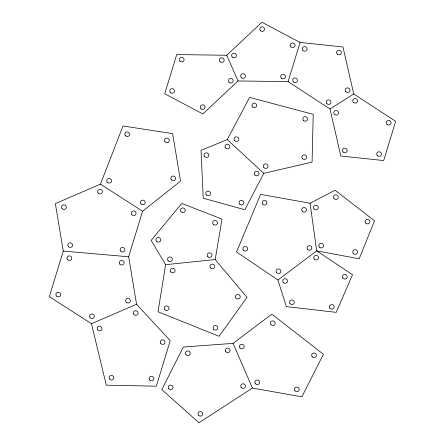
<?xml version="1.0" encoding="UTF-8"?>
<svg xmlns="http://www.w3.org/2000/svg" width="445" height="445" viewBox="0 0 445 445"><rect width="100%" height="100%" fill="white"/><g stroke="black" fill="none" stroke-linecap="round" stroke-linejoin="round"><path stroke-width="0.67" d="M165.623 264.686L158.031 311.767L219.079 336.292L247.019 297.388L215.202 259.541L222.038 219.112L181.777 203.432L151.161 240.417L165.623 264.686L215.202 259.541M63.257 251.075L49.356 296.643L91.459 323.715L106.288 385.164L156.34 386.193L170.246 340.625L136.565 304.263L128.666 256.787L142.572 211.219L180.537 181.121L172.638 133.645L123.015 125.968L100.464 184.147L55.358 203.599L63.257 251.075L128.666 256.787M288.104 81.624L300.058 42.442L342.962 46.959L353.742 93.99L395.644 121.352L383.69 160.539L340.792 156.023L330.012 108.986L288.104 81.624L238.058 80.946L202.864 113.959L164.745 93.773L176.698 54.585L226.744 55.263L261.944 22.25L300.058 42.442M263.79 173.344L244.856 209.751L203.204 198.214L201.057 150.349L227.262 139.591L249.617 97.416L313.224 114.304L312.073 162.108L263.79 173.344L227.262 139.591M233.102 343.368L271.828 314.159L323.409 354.276L301.877 396.857L252.426 388.062L198.948 422.75L161.802 389.62L183.334 347.039L233.102 343.368L252.426 388.062M277.941 280.016L316.712 250.858L359.176 258.779L374.54 220.787L335.068 190.238L310.054 203.243L260.614 194.382L236.529 251.959L277.941 280.016L286.38 306.616L336.231 312.362L352.496 274.737L316.712 250.858L310.054 203.243M330.012 108.986L353.742 93.99M91.459 323.715L136.565 304.263M100.464 184.147L142.572 211.219M226.744 55.263L238.058 80.946M342.906 278.147A2.414 2.286 16.9 0 0 347.022 277.68A2.414 2.286 16.9 0 0 344.436 274.493A2.414 2.286 16.9 0 0 342.906 278.147M329.89 308.252A2.414 2.286 16.9 0 0 334.006 307.784A2.414 2.286 16.9 0 0 331.419 304.591A2.414 2.286 16.9 0 0 329.89 308.252M290.012 303.651A2.414 2.286 16.9 0 0 294.128 303.184A2.414 2.286 16.9 0 0 291.542 299.997A2.414 2.286 16.9 0 0 290.012 303.651M283.259 282.369A2.414 2.286 16.9 0 0 287.375 281.902A2.414 2.286 16.9 0 0 284.789 278.715A2.414 2.286 16.9 0 0 283.259 282.369M314.276 259.046A2.414 2.286 16.9 0 0 318.392 258.578A2.414 2.286 16.9 0 0 315.805 255.391A2.414 2.286 16.9 0 0 314.276 259.046M307.562 249.278A2.414 2.286 16.9 0 0 311.678 248.816A2.414 2.286 16.9 0 0 309.091 245.623A2.414 2.286 16.9 0 0 307.562 249.278M276.545 272.601A2.414 2.286 16.9 0 0 280.661 272.14A2.414 2.286 16.9 0 0 278.075 268.947A2.414 2.286 16.9 0 0 276.545 272.601M243.415 250.157A2.414 2.286 16.9 0 0 247.531 249.695A2.414 2.286 16.9 0 0 244.945 246.502A2.414 2.286 16.9 0 0 243.415 250.157M262.684 204.099A2.414 2.286 16.9 0 0 266.8 203.632A2.414 2.286 16.9 0 0 264.213 200.439A2.414 2.286 16.9 0 0 262.684 204.099M302.233 211.186A2.414 2.286 16.9 0 0 306.349 210.724A2.414 2.286 16.9 0 0 303.763 207.531A2.414 2.286 16.9 0 0 302.233 211.186M333.995 198.52A2.414 2.286 16.9 0 0 338.111 198.053A2.414 2.286 16.9 0 0 335.524 194.865A2.414 2.286 16.9 0 0 333.995 198.52M365.573 222.956A2.414 2.286 16.9 0 0 369.689 222.494A2.414 2.286 16.9 0 0 367.103 219.302A2.414 2.286 16.9 0 0 365.573 222.956M353.28 253.355A2.414 2.286 16.9 0 0 357.396 252.888A2.414 2.286 16.9 0 0 354.81 249.695A2.414 2.286 16.9 0 0 353.28 253.355M319.31 247.019A2.414 2.286 16.9 0 0 323.426 246.552A2.414 2.286 16.9 0 0 320.839 243.359A2.414 2.286 16.9 0 0 319.31 247.019M313.981 208.928A2.414 2.286 16.9 0 0 318.097 208.46A2.414 2.286 16.9 0 0 315.511 205.267A2.414 2.286 16.9 0 0 313.981 208.928M156.534 241.257A2.414 2.286 16.9 0 0 160.623 240.656A2.414 2.286 16.9 0 0 157.931 237.552A2.414 2.286 16.9 0 0 156.534 241.257M181.02 211.67A2.414 2.286 16.9 0 0 185.114 211.069A2.414 2.286 16.9 0 0 182.417 207.965A2.414 2.286 16.9 0 0 181.02 211.67M213.233 224.213A2.414 2.286 16.9 0 0 217.327 223.613A2.414 2.286 16.9 0 0 214.629 220.509A2.414 2.286 16.9 0 0 213.233 224.213M207.765 256.554A2.414 2.286 16.9 0 0 211.853 255.953A2.414 2.286 16.9 0 0 209.161 252.849A2.414 2.286 16.9 0 0 207.765 256.554M168.099 260.67A2.414 2.286 16.9 0 0 172.193 260.069A2.414 2.286 16.9 0 0 169.495 256.965A2.414 2.286 16.9 0 0 168.099 260.67M213.633 329.255A2.414 2.286 16.9 0 0 217.722 328.655A2.414 2.286 16.9 0 0 215.03 325.545A2.414 2.286 16.9 0 0 213.633 329.255M164.795 309.637A2.414 2.286 16.9 0 0 168.889 309.03A2.414 2.286 16.9 0 0 166.191 305.926A2.414 2.286 16.9 0 0 164.795 309.637M170.863 271.973A2.414 2.286 16.9 0 0 174.957 271.367A2.414 2.286 16.9 0 0 172.26 268.263A2.414 2.286 16.9 0 0 170.863 271.973M210.53 267.857A2.414 2.286 16.9 0 0 214.624 267.25A2.414 2.286 16.9 0 0 211.926 264.146A2.414 2.286 16.9 0 0 210.53 267.857M235.984 298.133A2.414 2.286 16.9 0 0 240.078 297.533A2.414 2.286 16.9 0 0 237.38 294.423A2.414 2.286 16.9 0 0 235.984 298.133M206.419 194.943A2.414 2.286 16.9 0 0 210.468 194.148A2.414 2.286 16.9 0 0 207.62 191.166A2.414 2.286 16.9 0 0 206.419 194.943M204.7 156.651A2.414 2.286 16.9 0 0 208.749 155.856A2.414 2.286 16.9 0 0 205.902 152.874A2.414 2.286 16.9 0 0 204.7 156.651M225.665 148.046A2.414 2.286 16.9 0 0 229.715 147.251A2.414 2.286 16.9 0 0 226.867 144.269A2.414 2.286 16.9 0 0 225.665 148.046M254.89 175.046A2.414 2.286 16.9 0 0 258.94 174.251A2.414 2.286 16.9 0 0 256.092 171.269A2.414 2.286 16.9 0 0 254.89 175.046M239.738 204.172A2.414 2.286 16.9 0 0 243.793 203.382A2.414 2.286 16.9 0 0 240.945 200.4A2.414 2.286 16.9 0 0 239.738 204.172M252.576 106.922A2.414 2.286 16.9 0 0 256.632 106.133A2.414 2.286 16.9 0 0 253.784 103.151A2.414 2.286 16.9 0 0 252.576 106.922M303.468 120.434A2.414 2.286 16.9 0 0 307.517 119.644A2.414 2.286 16.9 0 0 304.669 116.662A2.414 2.286 16.9 0 0 303.468 120.434M302.544 158.676A2.414 2.286 16.9 0 0 306.599 157.886A2.414 2.286 16.9 0 0 303.751 154.905A2.414 2.286 16.9 0 0 302.544 158.676M263.924 167.665A2.414 2.286 16.9 0 0 267.973 166.875A2.414 2.286 16.9 0 0 265.125 163.893A2.414 2.286 16.9 0 0 263.924 167.665M234.699 140.665A2.414 2.286 16.9 0 0 238.748 139.869A2.414 2.286 16.9 0 0 235.9 136.888A2.414 2.286 16.9 0 0 234.699 140.665M200.923 108.652A2.414 2.286 16.9 0 0 204.961 107.812A2.414 2.286 16.9 0 0 202.08 104.864A2.414 2.286 16.9 0 0 200.923 108.652M170.424 92.499A2.414 2.286 16.9 0 0 174.468 91.659A2.414 2.286 16.9 0 0 171.581 88.711A2.414 2.286 16.9 0 0 170.424 92.499M179.991 61.154A2.414 2.286 16.9 0 0 184.03 60.314A2.414 2.286 16.9 0 0 181.143 57.366A2.414 2.286 16.9 0 0 179.991 61.154M220.025 61.694A2.414 2.286 16.9 0 0 224.069 60.859A2.414 2.286 16.9 0 0 221.182 57.906A2.414 2.286 16.9 0 0 220.025 61.694M229.08 82.242A2.414 2.286 16.9 0 0 233.119 81.402A2.414 2.286 16.9 0 0 230.237 78.454A2.414 2.286 16.9 0 0 229.08 82.242M293.35 81.802A2.414 2.286 16.9 0 0 297.388 80.962A2.414 2.286 16.9 0 0 294.507 78.014A2.414 2.286 16.9 0 0 293.35 81.802M302.911 50.452A2.414 2.286 16.9 0 0 306.95 49.618A2.414 2.286 16.9 0 0 304.069 46.664A2.414 2.286 16.9 0 0 302.911 50.452M337.232 54.068A2.414 2.286 16.9 0 0 341.271 53.228A2.414 2.286 16.9 0 0 338.389 50.279A2.414 2.286 16.9 0 0 337.232 54.068M345.854 91.698A2.414 2.286 16.9 0 0 349.892 90.858A2.414 2.286 16.9 0 0 347.011 87.904A2.414 2.286 16.9 0 0 345.854 91.698M326.875 103.691A2.414 2.286 16.9 0 0 330.913 102.851A2.414 2.286 16.9 0 0 328.032 99.903A2.414 2.286 16.9 0 0 326.875 103.691M241.312 77.602A2.414 2.286 16.9 0 0 245.351 76.763A2.414 2.286 16.9 0 0 242.469 73.809A2.414 2.286 16.9 0 0 241.312 77.602M232.257 57.055A2.414 2.286 16.9 0 0 236.301 56.215A2.414 2.286 16.9 0 0 233.414 53.267A2.414 2.286 16.9 0 0 232.257 57.055M260.42 30.644A2.414 2.286 16.9 0 0 264.458 29.804A2.414 2.286 16.9 0 0 261.571 26.856A2.414 2.286 16.9 0 0 260.42 30.644M290.913 46.797A2.414 2.286 16.9 0 0 294.952 45.957A2.414 2.286 16.9 0 0 292.07 43.009A2.414 2.286 16.9 0 0 290.913 46.797M281.351 78.142A2.414 2.286 16.9 0 0 285.39 77.302A2.414 2.286 16.9 0 0 282.508 74.354A2.414 2.286 16.9 0 0 281.351 78.142M377.377 155.605A2.414 2.286 16.9 0 0 381.415 154.771A2.414 2.286 16.9 0 0 378.534 151.817A2.414 2.286 16.9 0 0 377.377 155.605M343.056 151.995A2.414 2.286 16.9 0 0 347.094 151.155A2.414 2.286 16.9 0 0 344.213 148.207A2.414 2.286 16.9 0 0 343.056 151.995M334.434 114.365A2.414 2.286 16.9 0 0 338.473 113.531A2.414 2.286 16.9 0 0 335.591 110.577A2.414 2.286 16.9 0 0 334.434 114.365M353.413 102.372A2.414 2.286 16.9 0 0 357.457 101.532A2.414 2.286 16.9 0 0 354.57 98.584A2.414 2.286 16.9 0 0 353.413 102.372M386.939 124.261A2.414 2.286 16.9 0 0 390.983 123.421A2.414 2.286 16.9 0 0 388.096 120.473A2.414 2.286 16.9 0 0 386.939 124.261M168.783 388.752A2.414 2.286 16.9 0 0 172.883 388.185A2.414 2.286 16.9 0 0 170.213 385.059A2.414 2.286 16.9 0 0 168.783 388.752M186.01 354.687A2.414 2.286 16.9 0 0 190.11 354.12A2.414 2.286 16.9 0 0 187.44 350.994A2.414 2.286 16.9 0 0 186.01 354.687M225.826 351.75A2.414 2.286 16.9 0 0 229.926 351.183A2.414 2.286 16.9 0 0 227.25 348.057A2.414 2.286 16.9 0 0 225.826 351.75M241.285 387.506A2.414 2.286 16.9 0 0 245.384 386.939A2.414 2.286 16.9 0 0 242.709 383.807A2.414 2.286 16.9 0 0 241.285 387.506M198.503 415.257A2.414 2.286 16.9 0 0 202.603 414.684A2.414 2.286 16.9 0 0 199.933 411.558A2.414 2.286 16.9 0 0 198.503 415.257M270.927 324.622A2.414 2.286 16.9 0 0 275.027 324.049A2.414 2.286 16.9 0 0 272.357 320.923A2.414 2.286 16.9 0 0 270.927 324.622M312.19 356.712A2.414 2.286 16.9 0 0 316.289 356.145A2.414 2.286 16.9 0 0 313.619 353.019A2.414 2.286 16.9 0 0 312.19 356.712M294.968 390.777A2.414 2.286 16.9 0 0 299.068 390.209A2.414 2.286 16.9 0 0 296.392 387.083A2.414 2.286 16.9 0 0 294.968 390.777M255.402 383.74A2.414 2.286 16.9 0 0 259.502 383.173A2.414 2.286 16.9 0 0 256.832 380.047A2.414 2.286 16.9 0 0 255.402 383.74M239.944 347.984A2.414 2.286 16.9 0 0 244.044 347.417A2.414 2.286 16.9 0 0 241.374 344.291A2.414 2.286 16.9 0 0 239.944 347.984M90.079 317.669A2.414 2.286 16.9 0 0 94.184 317.151A2.414 2.286 16.9 0 0 91.559 313.992A2.414 2.286 16.9 0 0 90.079 317.669M56.393 296.008A2.414 2.286 16.9 0 0 60.503 295.491A2.414 2.286 16.9 0 0 57.872 292.337A2.414 2.286 16.9 0 0 56.393 296.008M67.518 259.557A2.414 2.286 16.9 0 0 71.623 259.04A2.414 2.286 16.9 0 0 68.997 255.881A2.414 2.286 16.9 0 0 67.518 259.557M119.844 264.13A2.414 2.286 16.9 0 0 123.955 263.612A2.414 2.286 16.9 0 0 121.324 260.453A2.414 2.286 16.9 0 0 119.844 264.13M126.163 302.111A2.414 2.286 16.9 0 0 130.274 301.593A2.414 2.286 16.9 0 0 127.643 298.434A2.414 2.286 16.9 0 0 126.163 302.111M62.039 208.549A2.414 2.286 16.9 0 0 66.144 208.032A2.414 2.286 16.9 0 0 63.518 204.872A2.414 2.286 16.9 0 0 62.039 208.549M98.123 192.991A2.414 2.286 16.9 0 0 102.233 192.474A2.414 2.286 16.9 0 0 99.602 189.314A2.414 2.286 16.9 0 0 98.123 192.991M131.809 214.646A2.414 2.286 16.9 0 0 135.914 214.128A2.414 2.286 16.9 0 0 133.289 210.969A2.414 2.286 16.9 0 0 131.809 214.646M120.684 251.102A2.414 2.286 16.9 0 0 124.795 250.585A2.414 2.286 16.9 0 0 122.164 247.426A2.414 2.286 16.9 0 0 120.684 251.102M68.358 246.53A2.414 2.286 16.9 0 0 72.463 246.013A2.414 2.286 16.9 0 0 69.837 242.853A2.414 2.286 16.9 0 0 68.358 246.53M160.767 343.495A2.414 2.286 16.9 0 0 164.878 342.978A2.414 2.286 16.9 0 0 162.247 339.819A2.414 2.286 16.9 0 0 160.767 343.495M149.648 379.952A2.414 2.286 16.9 0 0 153.753 379.435A2.414 2.286 16.9 0 0 151.122 376.275A2.414 2.286 16.9 0 0 149.648 379.952M109.603 379.129A2.414 2.286 16.9 0 0 113.714 378.612A2.414 2.286 16.9 0 0 111.083 375.452A2.414 2.286 16.9 0 0 109.603 379.129M97.739 329.968A2.414 2.286 16.9 0 0 101.849 329.45A2.414 2.286 16.9 0 0 99.218 326.291A2.414 2.286 16.9 0 0 97.739 329.968M133.828 314.409A2.414 2.286 16.9 0 0 137.933 313.892A2.414 2.286 16.9 0 0 135.308 310.732A2.414 2.286 16.9 0 0 133.828 314.409M125.318 135.614A2.414 2.286 16.9 0 0 129.428 135.096A2.414 2.286 16.9 0 0 126.797 131.937A2.414 2.286 16.9 0 0 125.318 135.614M165.017 141.76A2.414 2.286 16.9 0 0 169.122 141.243A2.414 2.286 16.9 0 0 166.497 138.084A2.414 2.286 16.9 0 0 165.017 141.76M171.336 179.741A2.414 2.286 16.9 0 0 175.441 179.224A2.414 2.286 16.9 0 0 172.816 176.064A2.414 2.286 16.9 0 0 171.336 179.741M140.965 203.821A2.414 2.286 16.9 0 0 145.07 203.298A2.414 2.286 16.9 0 0 142.445 200.144A2.414 2.286 16.9 0 0 140.965 203.821M107.278 182.161A2.414 2.286 16.9 0 0 111.389 181.643A2.414 2.286 16.9 0 0 108.758 178.484A2.414 2.286 16.9 0 0 107.278 182.161"/></g></svg>
